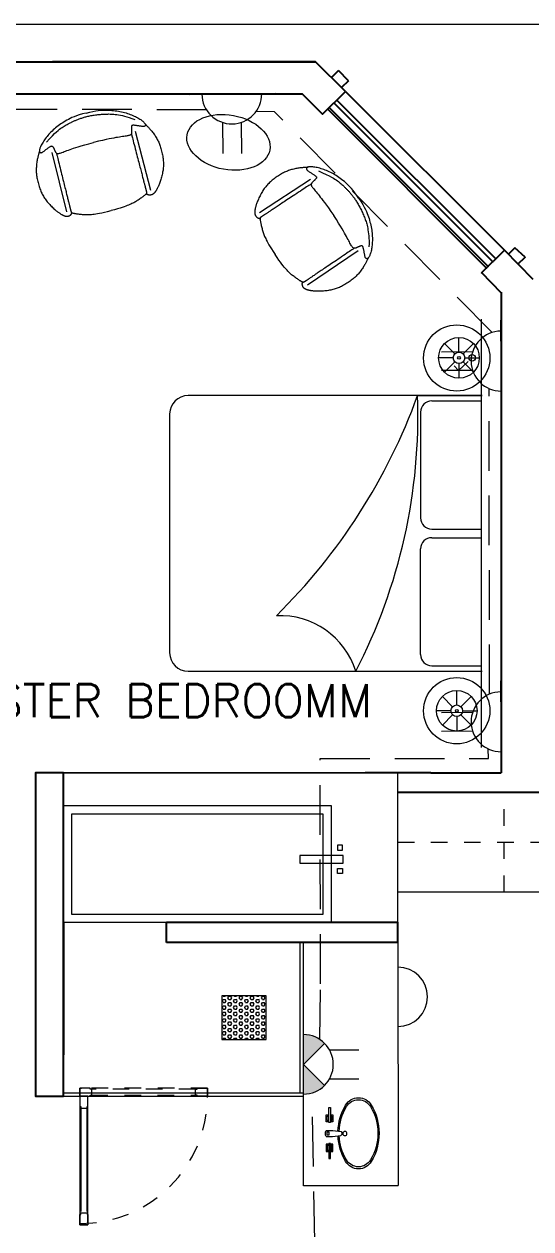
# Model space of a CAD drawing. Header units: inches. Extents: x 14 to 158, y 51 to 94.
# Drawn here: x 54.34 to 57.39, y 85.75 to 93.03 of the extents above; entities that cross this region are included whole.
import ezdxf

# ---------------------------------------------------------------- set-up
doc = ezdxf.new("R2010")
doc.units = ezdxf.units.IN
doc.header["$LTSCALE"] = 0.6
doc.header["$MEASUREMENT"] = 0
doc.linetypes.add('1st BASE_WTV$0$HIDDEN2', pattern=[0.1875, 0.125, -0.0625])
doc.linetypes.add('DASHED', pattern=[0.75, 0.5, -0.25])
doc.layers.get('0').update_dxf_attribs({"color": 253, "lineweight": 0})
for name, color, linetype, lineweight in [('1st BASE_WTV$0$A-DOOR', 253, 'Continuous', 0), ('1st BASE_WTV$0$A-DOOR-JAMB', 253, 'Continuous', 0), ('1st BASE_WTV$0$A-DOOR-OVHD', 253, '1st BASE_WTV$0$HIDDEN2', 0), ('1st BASE_WTV$0$A-DOOR-SWNG', 253, '1st BASE_WTV$0$HIDDEN2', 0), ('CABEL-L', 3, 'DASHED', 0), ('ELECT', 253, 'Continuous', 0), ('fur', 253, 'Continuous', 0), ('Furniture', 253, 'Continuous', 0), ('K Furniture', 253, 'Continuous', 0), ('Layer1', 253, 'Continuous', 0), ('LIGHT', 6, 'Continuous', 0), ('Muebles', 253, 'Continuous', 0), ('POWER', 4, 'Continuous', 0), ('POWER-1', 3, 'Continuous', 0), ('wiring1', 3, 'DASHED', 0)]:
    doc.layers.add(name, color=color, linetype=linetype, lineweight=lineweight)
doc.styles.add('SIMPLEX', font='SIMPLEX.SHX')

# ---------------------------------------------------------------- blocks, each defined once
blk = doc.blocks.new('A$C7ABF570E')
at = {"layer": 'Furniture'}
for p, q in [((2.586, 0.0524), (0, 0.0524)), ((2.4874, 0.0524), (2.4296, 0.0524))]:
    blk.add_line(p, q, dxfattribs=at)
at = {"layer": 'K Furniture'}
for p, q in [((2.0143, 1.9331), (0.5718, 1.9331)), ((0.4608, 1.8221), (0.4608, 0.0467)), ((2.1252, 0.0467), (2.1252, 1.8221)), ((0.5607, 0.4183), (1.1998, 0.4183)), ((0.5607, 0.4183), (1.1998, 0.4183)), ((2.0253, 0.4183), (1.3863, 0.4183)), ((2.0253, 0.4183), (1.3863, 0.4183)), ((2.1252, 0.4366), (2.1252, 0.0467)), ((0.222, 0.2348, 0), (0.222, 0.3227, 0)), ((0.4932, 0.3508), (0.4932, 0.0524)), ((1.2673, 0.3508), (1.2673, 0.0524)), ((1.3188, 0.3508), (1.3188, 0.0524)), ((2.0929, 0.3508), (2.0929, 0.0524)), ((2.3533, 0.2212), (2.3533, 0.3091)), ((0.1974, 0.2246, 0), (0.1352, 0.2868, 0)), ((0.2466, 0.2246, 0), (0.3088, 0.2868, 0)), ((2.3287, 0.211), (2.2665, 0.2731)), ((2.3779, 0.211), (2.4401, 0.2731)), ((0.1872, 0.2, 0), (0.0993, 0.2, 0)), ((0.1974, 0.1754, 0), (0.1352, 0.1132, 0)), ((0.222, 0.1652, 0), (0.222, 0.0773, 0)), ((0.2466, 0.1754, 0), (0.3088, 0.1132, 0)), ((0.2568, 0.2, 0), (0.3447, 0.2, 0)), ((2.3185, 0.1864), (2.2306, 0.1864)), ((2.3287, 0.1617), (2.2665, 0.0996)), ((2.3533, 0.1515), (2.3533, 0.0636)), ((2.3779, 0.1617), (2.4401, 0.0996)), ((2.3881, 0.1864), (2.476, 0.1864))]:
    blk.add_line(p, q, dxfattribs=at)
for centre, radius in [((0.222, 0.2, 0), 0.2), ((2.3524, 0.2, 0), 0.2), ((0.222, 0.2, 0), 0.1227), ((2.3533, 0.1864), 0.1227), ((0.222, 0.2, 0), 0.0348), ((2.3533, 0.1864), 0.0348), ((0.222, 0.2, 0), 0.00828), ((2.3533, 0.1864), 0.00828)]:
    blk.add_circle(centre, radius, dxfattribs=at)
for centre, radius, start, end in [((0.5718, 1.8221), 0.111, 90, 180), ((2.0143, 1.8221), 0.111, 0, 90), ((0.3169, 1.2669), 0.4794, 287.4621, 2.62083), ((3.3458, 3.8037), 3.5815, 224.60229, 250.07395), ((2.0005, 3.7801), 3.3458, 242.59989, 272.13581), ((0.5607, 0.3508), 0.0675, 90, 180), ((0.5607, 0.3508), 0.0675, 90, 180), ((1.1998, 0.3508), 0.0675, 0, 90), ((1.1998, 0.3508), 0.0675, 0, 90), ((1.3863, 0.3508), 0.0675, 90, 180), ((1.3863, 0.3508), 0.0675, 90, 180), ((2.0253, 0.3508), 0.0675, 360, 90), ((2.0253, 0.3508), 0.0675, 0, 90)]:
    blk.add_arc(centre, radius, start, end, dxfattribs=at)
blk = doc.blocks.new('DCFVFD')
at = {"layer": 'fur'}
for points in [[(263.0483, -27.9255), (263.0477, -27.9241), (263.047, -27.9227), (263.0463, -27.9211), (263.0455, -27.9194), (263.0446, -27.9176), (263.0437, -27.9156), (263.0427, -27.9133), (263.0415, -27.9108), (263.0402, -27.908), (263.0388, -27.905), (263.0372, -27.9017), (263.0355, -27.8981), (263.0336, -27.8944), (263.0315, -27.8904), (263.0292, -27.8863), (263.0267, -27.8819), (263.0241, -27.8774), (263.0212, -27.8728), (263.0181, -27.8682), (263.015, -27.8635), (263.0117, -27.8588), (263.0083, -27.8542), (263.0049, -27.8497), (263.0015, -27.8454), (262.9981, -27.8412), (262.9946, -27.8373), (262.9911, -27.8334), (262.9874, -27.8297), (262.9837, -27.826), (262.9797, -27.8224), (262.9755, -27.8187), (262.9711, -27.815), (262.9663, -27.8113), (262.9614, -27.8075), (262.9562, -27.8037), (262.9509, -27.7999), (262.9455, -27.7961), (262.94, -27.7925), (262.9345, -27.789), (262.9291, -27.7857), (262.9237, -27.7825), (262.9184, -27.7796), (262.9131, -27.7768), (262.9079, -27.7743), (262.9026, -27.7719), (262.8974, -27.7696), (262.8921, -27.7675), (262.8868, -27.7656), (262.8814, -27.7638), (262.8759, -27.7621), (262.8704, -27.7606), (262.8647, -27.7592), (262.859, -27.7579), (262.8532, -27.7568), (262.8472, -27.7558), (262.8412, -27.7549), (262.8351, -27.7541), (262.8289, -27.7534), (262.8227, -27.7528), (262.8166, -27.7524), (262.8107, -27.752), (262.805, -27.7518), (262.7995, -27.7516), (262.7944, -27.7515), (262.7897, -27.7515), (262.7853, -27.7516), (262.7813, -27.7517), (262.7776, -27.7519), (262.7742, -27.7521), (262.771, -27.7524), (262.7681, -27.7527), (262.7654, -27.753), (262.7628, -27.7534), (262.7604, -27.7537), (262.7582, -27.7541), (262.7561, -27.7545), (262.754, -27.7549), (262.7521, -27.7553), (262.7502, -27.7558), (262.7484, -27.7563), (262.7467, -27.7568), (262.745, -27.7574), (262.7433, -27.7579), (262.7417, -27.7586), (262.7402, -27.7592), (262.7387, -27.7598), (262.7373, -27.7605), (262.736, -27.7612), (262.7348, -27.7619), (262.7337, -27.7626), (262.7327, -27.7633), (262.7317, -27.764), (262.7308, -27.7648), (262.7299, -27.7655), (262.7291, -27.7663), (262.7283, -27.7671), (262.7276, -27.768), (262.7269, -27.7688), (262.7263, -27.7697), (262.7257, -27.7706), (262.7251, -27.7715), (262.7245, -27.7724), (262.7241, -27.7732), (262.7236, -27.7741), (262.7232, -27.775), (262.7228, -27.7758), (262.7225, -27.7766), (262.7222, -27.7775), (262.722, -27.7783), (262.7218, -27.7792), (262.7216, -27.78), (262.7214, -27.781), (262.7212, -27.7819), (262.7211, -27.7829), (262.721, -27.7839), (262.7209, -27.7849), (262.7209, -27.7859), (262.7209, -27.7868), (262.7209, -27.7877), (262.721, -27.7886), (262.7212, -27.7893), (262.7213, -27.79), (262.7215, -27.7907), (262.7218, -27.7913), (262.722, -27.7918), (262.7222, -27.7923), (262.7225, -27.7927), (262.7227, -27.7931), (262.7228, -27.7934), (262.723, -27.7937), (262.7231, -27.7939), (262.7232, -27.7941), (262.7233, -27.7943), (262.7234, -27.7944), (262.7235, -27.7945), (262.7236, -27.7946)], [(262.9773, -27.9732), (262.9769, -27.9729), (262.9762, -27.9724), (262.9751, -27.9716), (262.9736, -27.9705), (262.9714, -27.969), (262.9686, -27.9669), (262.9648, -27.9642), (262.9601, -27.9608), (262.9543, -27.9567), (262.9475, -27.9518), (262.94, -27.9464), (262.9319, -27.9406), (262.9233, -27.9345), (262.9146, -27.9282), (262.9058, -27.9219), (262.8971, -27.9157), (262.8887, -27.9096), (262.8805, -27.9038), (262.8727, -27.8982), (262.8652, -27.8928), (262.8579, -27.8876), (262.8509, -27.8826), (262.8442, -27.8777), (262.8377, -27.8731), (262.8315, -27.8687), (262.8256, -27.8644), (262.8198, -27.8603), (262.8144, -27.8564), (262.8092, -27.8526), (262.8042, -27.8491), (262.7994, -27.8456), (262.7948, -27.8424), (262.7905, -27.8393), (262.7864, -27.8363), (262.7825, -27.8335), (262.7788, -27.8308), (262.7752, -27.8283), (262.7719, -27.8259), (262.7687, -27.8237), (262.7658, -27.8215), (262.763, -27.8195), (262.7603, -27.8176), (262.7578, -27.8158), (262.7555, -27.8142), (262.7533, -27.8126), (262.7513, -27.8112), (262.7494, -27.8098), (262.7477, -27.8086), (262.7461, -27.8074), (262.7446, -27.8063), (262.7432, -27.8053), (262.7419, -27.8044), (262.7408, -27.8036), (262.7397, -27.8029), (262.7388, -27.8022), (262.7379, -27.8015), (262.7371, -27.801), (262.7364, -27.8005), (262.7358, -27.8), (262.7352, -27.7996), (262.7347, -27.7993), (262.7343, -27.799), (262.7339, -27.7987), (262.7336, -27.7985), (262.7333, -27.7983), (262.7331, -27.7981), (262.7328, -27.7979), (262.7326, -27.7978), (262.7324, -27.7976), (262.7321, -27.7974), (262.7318, -27.7972), (262.7315, -27.797), (262.7311, -27.7968), (262.7306, -27.7965), (262.7302, -27.7962), (262.7297, -27.7959), (262.7292, -27.7956), (262.7288, -27.7953), (262.7283, -27.7951), (262.728, -27.7948), (262.7277, -27.7947), (262.7274, -27.7945), (262.7272, -27.7944), (262.7271, -27.7944), (262.727, -27.7943), (262.7269, -27.7943), (262.7268, -27.7942), (262.7267, -27.7942), (262.7266, -27.7942), (262.7266, -27.7942), (262.7265, -27.7942), (262.7263, -27.7942), (262.7262, -27.7942), (262.726, -27.7942), (262.7257, -27.7942), (262.7254, -27.7943), (262.725, -27.7943), (262.7245, -27.7944), (262.724, -27.7945), (262.7233, -27.7947), (262.7225, -27.795), (262.7216, -27.7953), (262.7206, -27.7957), (262.7195, -27.7962), (262.7182, -27.7968), (262.7167, -27.7975), (262.715, -27.7983), (262.7131, -27.7994), (262.7109, -27.8006), (262.7085, -27.8021), (262.7057, -27.8037), (262.7026, -27.8057), (262.6991, -27.8079), (262.6953, -27.8103), (262.6913, -27.813), (262.6871, -27.8158), (262.6828, -27.8187), (262.6785, -27.8217), (262.6742, -27.8248), (262.6701, -27.8279), (262.6661, -27.831), (262.6622, -27.8341), (262.6583, -27.8374), (262.6545, -27.8408), (262.6505, -27.8444), (262.6465, -27.8483), (262.6422, -27.8526), (262.6376, -27.8573), (262.6328, -27.8624), (262.6274, -27.8683), (262.6216, -27.875), (262.615, -27.8829), (262.6077, -27.8921), (262.5995, -27.9029), (262.5903, -27.9155), (262.58, -27.9301)], [(262.9965, -27.9608), (262.7476, -27.7809)], [(262.7521, -28.2908), (262.7516, -28.2905), (262.7509, -28.29), (262.7499, -28.2892), (262.7483, -28.2882), (262.7462, -28.2866), (262.7433, -28.2846), (262.7395, -28.282), (262.7347, -28.2786), (262.7289, -28.2745), (262.7221, -28.2697), (262.7145, -28.2644), (262.7063, -28.2587), (262.6977, -28.2527), (262.6889, -28.2465), (262.68, -28.2402), (262.6713, -28.2341), (262.6628, -28.2282), (262.6546, -28.2224), (262.6467, -28.2169), (262.6391, -28.2115), (262.6318, -28.2064), (262.6247, -28.2015), (262.618, -28.1967), (262.6115, -28.1922), (262.6052, -28.1878), (262.5992, -28.1836), (262.5935, -28.1795), (262.588, -28.1757), (262.5827, -28.172), (262.5777, -28.1685), (262.5729, -28.1651), (262.5683, -28.1619), (262.5639, -28.1588), (262.5598, -28.1559), (262.5558, -28.1531), (262.5521, -28.1505), (262.5485, -28.148), (262.5452, -28.1456), (262.542, -28.1434), (262.539, -28.1413), (262.5362, -28.1393), (262.5335, -28.1375), (262.531, -28.1357), (262.5287, -28.1341), (262.5265, -28.1325), (262.5244, -28.1311), (262.5225, -28.1298), (262.5208, -28.1285), (262.5191, -28.1274), (262.5176, -28.1263), (262.5162, -28.1254), (262.515, -28.1245), (262.5138, -28.1237), (262.5127, -28.1229), (262.5118, -28.1222), (262.5109, -28.1216), (262.5101, -28.1211), (262.5094, -28.1206), (262.5088, -28.1201), (262.5082, -28.1198), (262.5077, -28.1194), (262.5073, -28.1191), (262.5069, -28.1188), (262.5066, -28.1186), (262.5063, -28.1184), (262.506, -28.1182), (262.5058, -28.1181), (262.5056, -28.1179), (262.5054, -28.1177), (262.5051, -28.1175), (262.5048, -28.1173), (262.5045, -28.1171), (262.5041, -28.1168), (262.5037, -28.1165), (262.5033, -28.1161), (262.5029, -28.1158), (262.5024, -28.1154), (262.502, -28.1151), (262.5016, -28.1148), (262.5013, -28.1145), (262.501, -28.1143), (262.5008, -28.1141), (262.5007, -28.1139), (262.5005, -28.1138), (262.5004, -28.1137), (262.5004, -28.1136), (262.5003, -28.1136), (262.5003, -28.1135), (262.5002, -28.1135), (262.5002, -28.1134), (262.5002, -28.1133), (262.5001, -28.1132), (262.5001, -28.113), (262.5, -28.1128), (262.5, -28.1126), (262.4999, -28.1123), (262.4998, -28.1119), (262.4997, -28.1114), (262.4997, -28.1108), (262.4996, -28.1101), (262.4996, -28.1093), (262.4996, -28.1084), (262.4996, -28.1073), (262.4997, -28.106), (262.4999, -28.1046), (262.5, -28.103), (262.5003, -28.1011), (262.5007, -28.0989), (262.5011, -28.0965), (262.5017, -28.0937), (262.5023, -28.0905), (262.5031, -28.0869), (262.5041, -28.0829), (262.5051, -28.0786), (262.5063, -28.0739), (262.5075, -28.069), (262.5089, -28.064), (262.5103, -28.0589), (262.5118, -28.0539), (262.5133, -28.0489), (262.5149, -28.0441), (262.5166, -28.0394), (262.5184, -28.0347), (262.5203, -28.0299), (262.5225, -28.025), (262.5248, -28.0199), (262.5274, -28.0144), (262.5303, -28.0086), (262.5336, -28.0023), (262.5373, -27.9953), (262.5418, -27.9876), (262.547, -27.9788), (262.5533, -27.9688), (262.5608, -27.9575), (262.5696, -27.9446), (262.58, -27.9301)], [(262.9935, -28.2233), (263.0044, -28.2079), (263.0136, -28.1941), (263.0212, -28.1816), (263.0276, -28.1704), (263.0328, -28.1601), (263.0371, -28.1505), (263.0408, -28.1415), (263.0441, -28.1328), (263.0471, -28.1242), (263.0499, -28.1158), (263.0525, -28.1075), (263.0548, -28.0992), (263.057, -28.091), (263.0589, -28.083), (263.0607, -28.075), (263.0622, -28.067), (263.0635, -28.0592), (263.0645, -28.0514), (263.0654, -28.0436), (263.0661, -28.036), (263.0666, -28.0284), (263.0669, -28.0209), (263.067, -28.0135), (263.0669, -28.0062), (263.0667, -27.9989), (263.0663, -27.9918), (263.0657, -27.9849), (263.0651, -27.9783), (263.0642, -27.9719), (263.0633, -27.9658), (263.0622, -27.9601), (263.0611, -27.9548), (263.0599, -27.95), (263.0585, -27.9456), (263.0572, -27.9416), (263.0558, -27.9381), (263.0544, -27.935), (263.053, -27.9323), (263.0517, -27.93), (263.0503, -27.928), (263.0491, -27.9264), (263.0479, -27.9251), (263.0468, -27.924), (263.0457, -27.9233), (263.0446, -27.9228), (263.0436, -27.9225), (263.0425, -27.9224), (263.0415, -27.9224), (263.0404, -27.9226), (263.0393, -27.923), (263.0382, -27.9236), (263.0372, -27.9244), (263.0361, -27.9256), (263.0351, -27.927), (263.0341, -27.9289), (263.0331, -27.9313), (263.0322, -27.934), (263.0314, -27.9372), (263.0305, -27.9407), (263.0297, -27.9444), (263.0289, -27.9483), (263.0282, -27.9522), (263.0274, -27.9561), (263.0266, -27.9598), (263.0259, -27.9634), (263.0251, -27.9668), (263.0243, -27.9699), (263.0235, -27.9728), (263.0227, -27.9754), (263.0218, -27.9778), (263.0211, -27.9799), (263.0203, -27.9816), (263.0195, -27.9831), (263.0187, -27.9842), (263.0179, -27.9851), (263.017, -27.9857), (263.0161, -27.9861), (263.0151, -27.9863), (263.0139, -27.9863), (263.0127, -27.9862), (263.0113, -27.9859), (263.0099, -27.9855), (263.0083, -27.985), (263.0066, -27.9844), (263.0048, -27.9837), (263.003, -27.9829), (263.0012, -27.9821), (262.9993, -27.9812), (262.9974, -27.9803), (262.9956, -27.9794), (262.9937, -27.9784), (262.9918, -27.9775), (262.99, -27.9767), (262.9883, -27.9759), (262.9865, -27.9751), (262.9849, -27.9745), (262.9833, -27.974), (262.9817, -27.9737), (262.9802, -27.9734), (262.9788, -27.9732), (262.9774, -27.9732), (262.9761, -27.9733), (262.9749, -27.9735), (262.9737, -27.9738), (262.9725, -27.9742), (262.9714, -27.9747), (262.9702, -27.9756), (262.969, -27.9767), (262.9676, -27.9782), (262.9661, -27.9801), (262.9644, -27.9826), (262.9624, -27.9857), (262.9602, -27.9894), (262.9577, -27.9937), (262.9548, -27.9986), (262.9517, -28.0041), (262.9483, -28.0101), (262.9446, -28.0166), (262.9406, -28.0236), (262.9363, -28.0311), (262.9316, -28.039), (262.9264, -28.0477), (262.9204, -28.0575), (262.9133, -28.0687), (262.9049, -28.0817), (262.8949, -28.097), (262.8831, -28.1147), (262.8692, -28.1352)], [(263.0506, -27.9828), (263.0497, -28.0063), (263.0485, -28.026), (263.0472, -28.0422), (263.0456, -28.0555), (263.0439, -28.0664), (263.0422, -28.0754), (263.0403, -28.083), (263.0384, -28.0898), (263.0365, -28.0961), (263.0346, -28.1021), (263.0327, -28.1078), (263.0308, -28.1131), (263.029, -28.1181), (263.0273, -28.1228), (263.0256, -28.1271), (263.0239, -28.1312), (263.0224, -28.135), (263.0209, -28.1385), (263.0195, -28.1418), (263.018, -28.145), (263.0166, -28.1481), (263.0151, -28.1512), (263.0136, -28.1543), (263.012, -28.1575), (263.0103, -28.1608), (263.0085, -28.1642), (263.0067, -28.1678), (263.0047, -28.1714), (263.0027, -28.1751), (263.0006, -28.1788), (262.9985, -28.1826), (262.9963, -28.1863), (262.994, -28.19), (262.9917, -28.1937), (262.9894, -28.1975), (262.9869, -28.2012), (262.9844, -28.205), (262.9817, -28.2088), (262.9789, -28.2127), (262.976, -28.2167), (262.9729, -28.2207), (262.9697, -28.2249), (262.9664, -28.2292), (262.9628, -28.2335), (262.9592, -28.2379), (262.9554, -28.2423), (262.9514, -28.2468), (262.9473, -28.2513), (262.9431, -28.2559), (262.9387, -28.2604), (262.9343, -28.2649), (262.9297, -28.2694), (262.9252, -28.2738), (262.9206, -28.2782), (262.9161, -28.2824), (262.9116, -28.2864), (262.9072, -28.2903), (262.9028, -28.2941), (262.8982, -28.2979), (262.8934, -28.3016), (262.8884, -28.3054), (262.8829, -28.3093), (262.8769, -28.3133), (262.8702, -28.3176), (262.8629, -28.3221), (262.8548, -28.3268), (262.8459, -28.3317), (262.8359, -28.3367), (262.825, -28.3418), (262.813, -28.3469), (262.7998, -28.3519), (262.7854, -28.3568)], [(262.7306, -28.3736), (262.729, -28.3734), (262.7274, -28.3733), (262.7257, -28.3731), (262.7239, -28.3729), (262.7219, -28.3727), (262.7197, -28.3725), (262.7172, -28.3723), (262.7145, -28.372), (262.7114, -28.3717), (262.7081, -28.3714), (262.7044, -28.371), (262.7005, -28.3705), (262.6963, -28.37), (262.6919, -28.3693), (262.6872, -28.3686), (262.6823, -28.3676), (262.6772, -28.3666), (262.6719, -28.3654), (262.6665, -28.3641), (262.661, -28.3626), (262.6555, -28.3611), (262.65, -28.3594), (262.6447, -28.3577), (262.6395, -28.3559), (262.6344, -28.354), (262.6295, -28.3521), (262.6247, -28.35), (262.62, -28.3478), (262.6153, -28.3455), (262.6106, -28.3429), (262.6057, -28.3402), (262.6008, -28.3372), (262.5957, -28.334), (262.5904, -28.3306), (262.5851, -28.327), (262.5798, -28.3232), (262.5745, -28.3193), (262.5692, -28.3153), (262.5641, -28.3113), (262.5592, -28.3073), (262.5544, -28.3032), (262.5499, -28.2992), (262.5456, -28.2952), (262.5414, -28.2911), (262.5374, -28.2869), (262.5335, -28.2827), (262.5298, -28.2784), (262.5262, -28.2741), (262.5228, -28.2696), (262.5194, -28.2649), (262.5161, -28.2602), (262.5129, -28.2553), (262.5098, -28.2503), (262.5068, -28.2452), (262.5039, -28.24), (262.501, -28.2346), (262.4983, -28.229), (262.4956, -28.2234), (262.493, -28.2178), (262.4906, -28.2122), (262.4883, -28.2067), (262.4861, -28.2014), (262.4841, -28.1963), (262.4824, -28.1915), (262.4808, -28.1871), (262.4794, -28.1829), (262.4782, -28.1791), (262.4772, -28.1755), (262.4763, -28.1722), (262.4755, -28.1692), (262.4748, -28.1663), (262.4742, -28.1636), (262.4737, -28.1611), (262.4732, -28.1587), (262.4728, -28.1565), (262.4725, -28.1543), (262.4722, -28.1523), (262.472, -28.1503), (262.4718, -28.1484), (262.4717, -28.1465), (262.4716, -28.1447), (262.4715, -28.1429), (262.4715, -28.1412), (262.4716, -28.1394), (262.4717, -28.1378), (262.4718, -28.1362), (262.472, -28.1347), (262.4722, -28.1332), (262.4725, -28.1319), (262.4727, -28.1306), (262.4731, -28.1293), (262.4734, -28.1282), (262.4738, -28.1271), (262.4743, -28.126), (262.4748, -28.125), (262.4753, -28.124), (262.4758, -28.123), (262.4764, -28.1221), (262.477, -28.1212), (262.4777, -28.1203), (262.4783, -28.1195), (262.479, -28.1187), (262.4796, -28.1179), (262.4803, -28.1172), (262.481, -28.1166), (262.4816, -28.116), (262.4823, -28.1154), (262.483, -28.1148), (262.4837, -28.1143), (262.4844, -28.1138), (262.4852, -28.1133), (262.486, -28.1129), (262.4869, -28.1124), (262.4878, -28.112), (262.4887, -28.1115), (262.4896, -28.1111), (262.4905, -28.1108), (262.4914, -28.1105), (262.4922, -28.1102), (262.4931, -28.11), (262.4938, -28.1099), (262.4946, -28.1098), (262.4953, -28.1098), (262.4959, -28.1098), (262.4965, -28.1098), (262.497, -28.1099), (262.4975, -28.11), (262.4979, -28.1101), (262.4982, -28.1101), (262.4985, -28.1102), (262.4988, -28.1102), (262.499, -28.1103), (262.4992, -28.1103), (262.4994, -28.1103), (262.4995, -28.1104), (262.4996, -28.1104)], [(262.9935, -28.2233), (262.9826, -28.2388), (262.9725, -28.252), (262.9633, -28.2633), (262.9548, -28.273), (262.9468, -28.2813), (262.9392, -28.2886), (262.9319, -28.2951), (262.9248, -28.301), (262.9177, -28.3067), (262.9107, -28.3121), (262.9036, -28.3173), (262.8966, -28.3223), (262.8897, -28.327), (262.8827, -28.3315), (262.8757, -28.3358), (262.8687, -28.3398), (262.8617, -28.3437), (262.8547, -28.3473), (262.8477, -28.3506), (262.8407, -28.3538), (262.8337, -28.3568), (262.8267, -28.3595), (262.8198, -28.3621), (262.8128, -28.3645), (262.8059, -28.3666), (262.7991, -28.3686), (262.7924, -28.3704), (262.7859, -28.3719), (262.7796, -28.3733), (262.7735, -28.3744), (262.7678, -28.3753), (262.7624, -28.376), (262.7575, -28.3764), (262.7529, -28.3766), (262.7487, -28.3766), (262.745, -28.3765), (262.7416, -28.3762), (262.7385, -28.3758), (262.7359, -28.3753), (262.7336, -28.3747), (262.7316, -28.374), (262.73, -28.3734), (262.7287, -28.3726), (262.7276, -28.3718), (262.7268, -28.371), (262.7262, -28.3701), (262.7257, -28.3691), (262.7254, -28.3681), (262.7252, -28.367), (262.7252, -28.3659), (262.7254, -28.3647), (262.7258, -28.3634), (262.7266, -28.362), (262.7276, -28.3606), (262.7291, -28.359), (262.731, -28.3573), (262.7333, -28.3556), (262.736, -28.3537), (262.739, -28.3518), (262.7423, -28.3498), (262.7456, -28.3478), (262.7491, -28.3458), (262.7525, -28.3437), (262.7558, -28.3418), (262.7589, -28.3398), (262.7618, -28.338), (262.7645, -28.3362), (262.767, -28.3345), (262.7692, -28.3328), (262.7711, -28.3313), (262.7728, -28.3299), (262.7742, -28.3285), (262.7753, -28.3273), (262.7762, -28.3262), (262.7767, -28.3251), (262.777, -28.3241), (262.7771, -28.3231), (262.7769, -28.3221), (262.7766, -28.321), (262.776, -28.3199), (262.7753, -28.3187), (262.7745, -28.3174), (262.7734, -28.3161), (262.7723, -28.3147), (262.7711, -28.3133), (262.7698, -28.3119), (262.7684, -28.3104), (262.7669, -28.3089), (262.7654, -28.3074), (262.7639, -28.306), (262.7624, -28.3045), (262.761, -28.3031), (262.7596, -28.3017), (262.7582, -28.3002), (262.757, -28.2989), (262.7558, -28.2975), (262.7548, -28.2961), (262.754, -28.2948), (262.7532, -28.2935), (262.7526, -28.2922), (262.7521, -28.2909), (262.7518, -28.2897), (262.7515, -28.2884), (262.7514, -28.2872), (262.7514, -28.286), (262.7516, -28.2847), (262.752, -28.2833), (262.7526, -28.2818), (262.7536, -28.28), (262.7549, -28.2779), (262.7567, -28.2755), (262.7589, -28.2726), (262.7617, -28.2693), (262.7649, -28.2655), (262.7686, -28.2612), (262.7728, -28.2564), (262.7773, -28.2512), (262.7823, -28.2456), (262.7875, -28.2395), (262.7931, -28.2329), (262.7991, -28.2259), (262.8055, -28.2181), (262.8128, -28.2092), (262.821, -28.1988), (262.8306, -28.1865), (262.8416, -28.1721), (262.8544, -28.1551), (262.8692, -28.1352)], [(262.7467, -28.313), (262.4946, -28.1376)]]:
    blk.add_lwpolyline(points, dxfattribs=at)
blk = doc.blocks.new('A$C399A65E2')
at = {"layer": 'Muebles', "linetype": 'Continuous'}
for p, q in [((0.1947, 0.0392), (0.201, 0.0898)), ((0.2314, 0.0405), (0.2251, 0.0911)), ((0.0626, 0.0177), (0.0626, 0.0266)), ((0.0626, 0.0266), (0.1524, 0.0266)), ((0.1524, 0.0177), (0.0626, 0.0177)), ((0.1056, 0.0266), (0.1056, 0.0405)), ((0.1056, 0.0405), (0.1486, 0.0405)), ((0.1056, 0), (0.1056, 0.0177)), ((0.1486, 0), (0.1056, 0)), ((0.1132, 0.0266), (0.1132, 0.0341)), ((0.1132, 0.0341), (0.141, 0.0341)), ((0.1132, 0.0076), (0.1132, 0.0177)), ((0.141, 0.0076), (0.1132, 0.0076)), ((0.141, 0.0341), (0.141, 0.0266)), ((0.141, 0.0177), (0.141, 0.0076)), ((0.1486, 0.0405), (0.1486, 0.0266)), ((0.1486, 0.0177), (0.1486, 0)), ((0.1524, 0.0266), (0.1524, 0.0177)), ((0.1947, 0), (0.1947, 0.0392)), ((0.2238, 0.0177), (0.2036, 0.0177)), ((0.2036, 0.0177), (0.2036, 0.0063)), ((0.2036, 0.0063), (0.2238, 0.0063)), ((0.2238, 0.0063), (0.2238, 0.0177)), ((0.2314, 0.0013), (0.2314, 0.0405)), ((0.3698, 0.0266), (0.28, 0.0266)), ((0.28, 0.0266), (0.28, 0.0177)), ((0.28, 0.0177), (0.3698, 0.0177)), ((0.3268, 0.0405), (0.2838, 0.0405)), ((0.2838, 0.0405), (0.2838, 0.0266)), ((0.2838, 0.0177), (0.2838, 0)), ((0.2838, 0), (0.3268, 0)), ((0.3192, 0.0341), (0.2914, 0.0341)), ((0.2914, 0.0341), (0.2914, 0.0266)), ((0.2914, 0.0177), (0.2914, 0.0076)), ((0.2914, 0.0076), (0.3192, 0.0076)), ((0.3192, 0.0266), (0.3192, 0.0341)), ((0.3192, 0.0076), (0.3192, 0.0177)), ((0.3268, 0.0266), (0.3268, 0.0405)), ((0.3268, 0), (0.3268, 0.0177)), ((0.3698, 0.0177), (0.3698, 0.0266))]:
    blk.add_line(p, q, dxfattribs=at)
blk.add_circle((0.2132, 0.1138), 0.0126, dxfattribs=at)
for centre, radius, start, end in [((0.2149, -0.0158), 0.3359, 59.46621, 120.53378), ((0.2149, -0.0037), 0.3167, 59.46621, 120.53379), ((0.09, 0.196), 0.09, 120.5339, 239.46614), ((0.0972, 0.196), 0.0848, 120.53389, 239.46614), ((0.3327, 0.196), 0.0848, 300.53386, 59.46611), ((0.3399, 0.196), 0.09, 300.53386, 59.4661), ((0.2149, 0.4079), 0.3359, 239.46622, 267.25373), ((0.2149, 0.3957), 0.3167, 239.46622, 267.2472), ((0.2136, 0.0805), 0.0156, 42.48509, 143.54023), ((0.2149, 0.3957), 0.3167, 272.09779, 300.53378), ((0.2149, 0.4079), 0.3359, 272.12884, 300.53379), ((0.2118, 0.0367), 0.0405, 245.05141, 298.89841)]:
    blk.add_arc(centre, radius, start, end, dxfattribs=at)
blk = doc.blocks.new('A$C7D3A46D4')
at = {"layer": '1st BASE_WTV$0$A-DOOR'}
blk.add_line((0.7698, 0.0481), (0, 0.0481), dxfattribs=at)
at = {"layer": '1st BASE_WTV$0$A-DOOR-JAMB'}
for p, q in [((0.7698, 0.8258), (0.7217, 0.8258)), ((0.7217, 0.7639), (0.7217, 0.8258)), ((0.7217, 0.8258), (0.7698, 0.8258)), ((0.7217, 0.8179), (0.7217, 0.0481)), ((0.7698, 0.8258), (0.7698, 0.7639)), ((0.7698, 0.0481), (0.7698, 0.8179)), ((0.7268, 0.7639), (0.7217, 0.7639)), ((0.7268, 0.7537), (0.7268, 0.7639)), ((0.7647, 0.7537), (0.7268, 0.7537)), ((0.7268, 0.7457), (0.7268, 0.1172)), ((0.7698, 0.7639), (0.7647, 0.7639)), ((0.7647, 0.7639), (0.7647, 0.7537)), ((0.7647, 0.1172), (0.7647, 0.7457)), ((0.7268, 0.11), (0.7217, 0.11)), ((0.7217, 0.11), (0.7217, 0.0481)), ((0.7647, 0.1203), (0.7268, 0.1203)), ((0.7268, 0.1203), (0.7268, 0.11)), ((0.7647, 0.11), (0.7647, 0.1203)), ((0.7698, 0.11), (0.7647, 0.11)), ((0.7698, 0.0481), (0.7698, 0.11)), ((0, 0.0481), (0, 0)), ((0, 0.0481), (0.0619, 0.0481)), ((0, 0), (0, 0.0481)), ((0.0619, 0.0481), (0.0619, 0.043)), ((0.0619, 0.043), (0.0722, 0.043)), ((0.0722, 0.0051), (0.0619, 0.0051)), ((0.0619, 0.0051), (0.0619, 0)), ((0.0722, 0.043), (0.0722, 0.0051)), ((0.7079, 0.043), (0.6976, 0.043)), ((0.6976, 0.043), (0.6976, 0.0051)), ((0.6976, 0.0051), (0.7079, 0.0051)), ((0.7698, 0.0481), (0.7079, 0.0481)), ((0.7079, 0.0481), (0.7079, 0.043)), ((0.7079, 0.0051), (0.7079, 0)), ((0.7217, 0.0481), (0.7698, 0.0481)), ((0.7217, 0.0481), (0.7698, 0.0481)), ((0.7698, 0.0481), (0.7698, 0)), ((0.7698, 0), (0.7698, 0.0481)), ((0, 0), (0.0096, 0)), ((0.0619, 0), (0, 0)), ((0.7079, 0), (0.7698, 0)), ((0.7698, 0), (0.7602, 0))]:
    blk.add_line(p, q, dxfattribs=at)
at = {"layer": '1st BASE_WTV$0$A-DOOR-OVHD'}
for p, q in [((0.7698, 0.0481), (0, 0.0481)), ((0, 0.0481), (0, 0)), ((0.7698, 0.0481), (0, 0.0481)), ((0.7007, 0.043), (0.0722, 0.043)), ((0.0722, 0.0051), (0.7007, 0.0051)), ((0.7698, 0), (0.7698, 0.0481)), ((0, 0), (0.7698, 0))]:
    blk.add_line(p, q, dxfattribs=at)
at = {"layer": '1st BASE_WTV$0$A-DOOR-SWNG'}
blk.add_arc((0.7698, 0.0481), 0.7698, 90, 180, dxfattribs=at)
blk = doc.blocks.new('S1')
for p, q in [((0.04, 0.069), (0.14, 0.242)), ((0.14, 0.242), (0.227, 0.192))]:
    blk.add_line(p, q)
blk.add_circle((0, 0), 0.05)
blk = doc.blocks.new('so-10-10')
at = {"layer": 'POWER-1'}
blk.add_line((-0.911, 0), (-0.018, 0), dxfattribs=at)
for points in [[(-0.546, 0.303), (-0.546, 0.631)], [(-0.349, 0.301), (-0.349, 0.631)], [(0, 0), (-0.901, 0)]]:
    blk.add_lwpolyline(points, dxfattribs=at)
blk.add_arc((-0.45, 0), 0.317, 0, 180, dxfattribs=at)
blk = doc.blocks.new('120 S')
at = {"layer": 'LIGHT', "ltscale": 0.005}
h = blk.add_hatch(color=2, dxfattribs=at)
h.dxf.hatch_style = 1
h.paths.add_polyline_path([(0.0001, 0), (-0.0847, 0.0847, 0.198912), (-0.1198, 0)])
h.paths.add_polyline_path([(0.0848, 0.0847), (0.0001, 0), (0.1199, 0, 0.198912)])
at = {"layer": 'POWER'}
for p, q in [((-0.0579, 0.1049), (-0.0579, 0.2219)), ((0.058, 0.1049), (0.058, 0.2219)), ((0.1939, 0), (-0.1938, 0))]:
    blk.add_line(p, q, dxfattribs=at)
at = {"layer": 'POWER', "ltscale": 0.005}
for q in [(-0.0847, 0.0847), (0.0848, 0.0847)]:
    blk.add_line((0.0001, 0), q, dxfattribs=at)
at = {"layer": 'POWER'}
blk.add_arc((0.0001, 0), 0.1198, 0, 180, dxfattribs=at)

msp = doc.modelspace()

# ---------------------------------------------------------------- hatches: boundary and pattern name
at = {"layer": 'fur'}
h = msp.add_hatch(dxfattribs=at)
h.set_pattern_fill('HEX', color=256, scale=0.09)
h.set_pattern_definition([(0, (36.063846, 75.016365), (0, 0.019485572), [0.01125, -0.0225]), (120, (36.063846, 75.016365), (-0.016875, -0.009742786), [0.01125, -0.0225]), (60, (36.075096, 75.016365), (-0.016875, 0.009742786), [0.01125, -0.0225])])
h.paths.add_polyline_path([(55.797, 87.1578), (55.5278, 87.1578), (55.5278, 86.8936), (55.797, 86.8936)])

# ---------------------------------------------------------------- linework, layer by layer
msp.add_line((56.3913, 88.5048), (56.5146, 88.5048))
at = {"linetype": 'Continuous', "lineweight": -2}
for p, q in [((56.7913, 88.5048), (56.3946, 88.5048)), ((56.7913, 88.5048), (57.2144, 88.5048)), ((54.5721, 87.6017), (54.5721, 86.8017)), ((55.1949, 87.4797), (55.1949, 87.6017)), ((55.1949, 87.6017), (56.5913, 87.6017)), ((56.5914, 87.4797), (56.5914, 87.6017)), ((56.5914, 87.4797), (55.1949, 87.4797))]:
    msp.add_line(p, q, dxfattribs=at)
for points in [[(49.7235, 93.0265), (82.2429, 93.0265), (82.2429, 73.4364), (49.7235, 73.4364)], [(56.2568, 88.0669), (56.2278, 88.0669), (56.2278, 88.0367), (56.2568, 88.0367)], [(56.2612, 88.0047), (55.9995, 88.0047), (55.9995, 87.9582), (56.2612, 87.9582)], [(56.2568, 87.896), (56.2278, 87.896), (56.2278, 87.9262), (56.2568, 87.9262)]]:
    msp.add_lwpolyline(points, close=True)
for points in [[(53.1434, 92.7978), (56.0946, 92.7978), (56.0946, 92.7978)], [(53.1434, 92.7978), (56.0946, 92.7978), (56.0946, 92.7978)], [(56.0946, 92.7978), (54.506, 92.7978), (54.506, 92.7978)], [(56.2753, 92.6185), (56.0946, 92.7978), (56.0946, 92.7978)], [(56.1898, 92.7026), (56.2326, 92.7454), (56.2326, 92.7454)], [(56.2932, 92.6847), (56.2326, 92.7454), (56.2326, 92.7454)], [(56.2932, 92.6847), (56.2505, 92.6433), (56.2505, 92.6433)], [(53.3337, 92.6047), (56.0133, 92.6047), (56.0133, 92.6047)], [(53.3379, 92.6047), (56.0133, 92.6047), (56.0133, 92.6047)], [(56.2753, 92.6185), (56.1374, 92.4834), (56.0133, 92.6047)], [(57.2351, 91.6614), (57.0972, 91.5235), (57.0972, 91.5235)], [(57.4089, 91.4849), (57.2351, 91.6614), (57.2351, 91.6614)], [(57.2986, 91.6752), (57.26, 91.6366), (57.26, 91.6366)], [(57.3593, 91.6187), (57.2986, 91.6752), (57.2986, 91.6752)], [(57.3165, 91.5773), (57.3593, 91.6187), (57.3593, 91.6187)], [(57.0945, 91.5277), (57.2144, 91.4035), (57.2144, 91.4035)], [(57.2144, 91.4077), (57.2144, 88.5048)], [(58.4749, 88.3848), (56.5913, 88.3848)]]:
    msp.add_lwpolyline(points, dxfattribs=at)
msp.add_lwpolyline([(54.5721, 88.5048), (54.4039, 88.5048), (54.4039, 86.5517), (54.5721, 86.5517)], close=True, dxfattribs=at)
msp.add_ellipse((55.5688, 92.3123), major_axis=(-0.2494, 0.0462), ratio=0.651475)
at = {"layer": 'fur'}
for p, q in [((54.5721, 88.5048), (56.3913, 88.5048)), ((56.1913, 88.3048), (54.5721, 88.3048)), ((56.0021, 86.5717), (56.0021, 87.4797)), ((56.0221, 86.5517), (56.0221, 87.4797)), ((56.5913, 87.4797), (56.5925, 86.0114)), ((54.5721, 86.5717), (56.0221, 86.5717)), ((54.5721, 86.5517), (56.0221, 86.5517)), ((56.0221, 86.011), (56.0221, 86.5517)), ((56.0221, 86.0112), (56.5925, 86.0114)), ((56.0221, 86.011), (56.0221, 86.0112))]:
    msp.add_line(p, q, dxfattribs=at)
at = {"layer": 'fur', "linetype": '1st BASE_WTV$0$HIDDEN2'}
msp.add_line((57.2331, 87.7848), (57.2331, 88.3848), dxfattribs=at)
at = {"layer": 'fur'}
for points in [[(56.5913, 87.6017), (56.5913, 88.5048), (54.5721, 88.5048), (54.5721, 87.5017)], [(56.5913, 87.7848), (57.8749, 87.7848)]]:
    msp.add_lwpolyline(points, dxfattribs=at)
for points in [[(56.1913, 88.3048), (54.5721, 88.3048), (54.5721, 87.6017), (56.1913, 87.6017)], [(56.1413, 88.2548), (54.6221, 88.2548), (54.6221, 87.6517), (56.1413, 87.6517)], [(55.797, 87.1578), (55.5278, 87.1578), (55.5278, 86.8936), (55.797, 86.8936)]]:
    msp.add_lwpolyline(points, close=True, dxfattribs=at)
at = {"layer": 'fur', "linetype": '1st BASE_WTV$0$HIDDEN2'}
msp.add_lwpolyline([(56.5913, 88.0848), (58.1749, 88.0848), (58.1749, 87.4635)], dxfattribs=at)
at = {"layer": 'fur'}
msp.add_arc((56.5913, 87.1517), 0.1787, 270, 90, dxfattribs=at)
at = {"layer": 'Layer1', "linetype": 'Continuous', "lineweight": -2}
for points in [[(56.2215, 92.5689), (57.1827, 91.609), (57.1827, 91.609)], [(56.2753, 92.6185), (57.2351, 91.6614), (57.2351, 91.6614)], [(56.1691, 92.5123), (57.1262, 91.5525), (57.1262, 91.5525)], [(56.176, 92.5234), (57.1358, 91.5621), (57.1358, 91.5621)], [(56.205, 92.5509), (57.1648, 91.5911), (57.1648, 91.5911)]]:
    msp.add_lwpolyline(points, dxfattribs=at)
at = {"layer": 'wiring1', "linetype": 'DASHED'}
for p, q in [((55.4354, 92.5092), (53.3967, 92.5123)), ((55.8462, 92.4974), (55.7358, 92.4985)), ((57.1603, 91.1637), (55.8462, 92.4974)), ((57.1444, 88.9793), (57.143, 90.8248)), ((57.1378, 88.5903), (57.1372, 88.6488)), ((56.1242, 87.2301), (56.1226, 88.5903)), ((56.1226, 88.5903), (57.1378, 88.5903)), ((56.1207, 86.8938), (56.1242, 87.2301)), ((56.105, 84.7761), (56.0738, 86.5714))]:
    msp.add_line(p, q, dxfattribs=at)

# ---------------------------------------------------------------- block references
at = {"xscale": 1.199999999999988, "yscale": 1.199999999999988, "zscale": 1.199999999999988}
for p, rotation in [((273.3779, -137.5747), 139.6706302748599), ((-88.1496, -190.6289), 69.04268497474692)]:
    msp.add_blockref('DCFVFD', p, dxfattribs=dict(at, rotation=rotation))
for name, p, rotation in [('A$C7ABF570E', (57.1469, 88.6574), 90), ('A$C7D3A46D4', (55.442, 86.5998), 180)]:
    msp.add_blockref(name, p, dxfattribs=dict(rotation=rotation))
at = {"layer": 'CABEL-L', "xscale": 1.499999999999927, "yscale": 1.499999999999927, "zscale": 1.499999999999927, "rotation": 270.0000000000055}
msp.add_blockref('120 S', (56.0221, 86.7436), dxfattribs=at)
at = {"layer": 'ELECT', "xscale": 0.3999999999999985, "yscale": 0.3999999999999985, "zscale": 0.3999999999999985, "rotation": 163.3410660341956}
msp.add_blockref('S1', (57.0399, 91.0107), dxfattribs=at)
at = {"layer": 'fur', "xscale": -1, "rotation": 270}
msp.add_blockref('A$C399A65E2', (56.1578, 86.1125), dxfattribs=at)
at = {"layer": 'POWER-1', "xscale": 0.5704280906988373, "yscale": 0.5704280906988373, "zscale": 0.5704280906988373}
for p, rotation in [((55.3323, 92.6023), 180.5057749042977), ((57.2122, 91.248), 90.50577490429777), ((57.2122, 89.0694), 90.50577490429777)]:
    msp.add_blockref('so-10-10', p, dxfattribs=dict(at, rotation=rotation))

# ---------------------------------------------------------------- texts
at = {"style": 'SIMPLEX'}
msp.add_text('MASTER BEDROOMM', height=0.2, dxfattribs=at).set_placement((53.7958, 88.8402))

doc.saveas('drawing.dxf')
